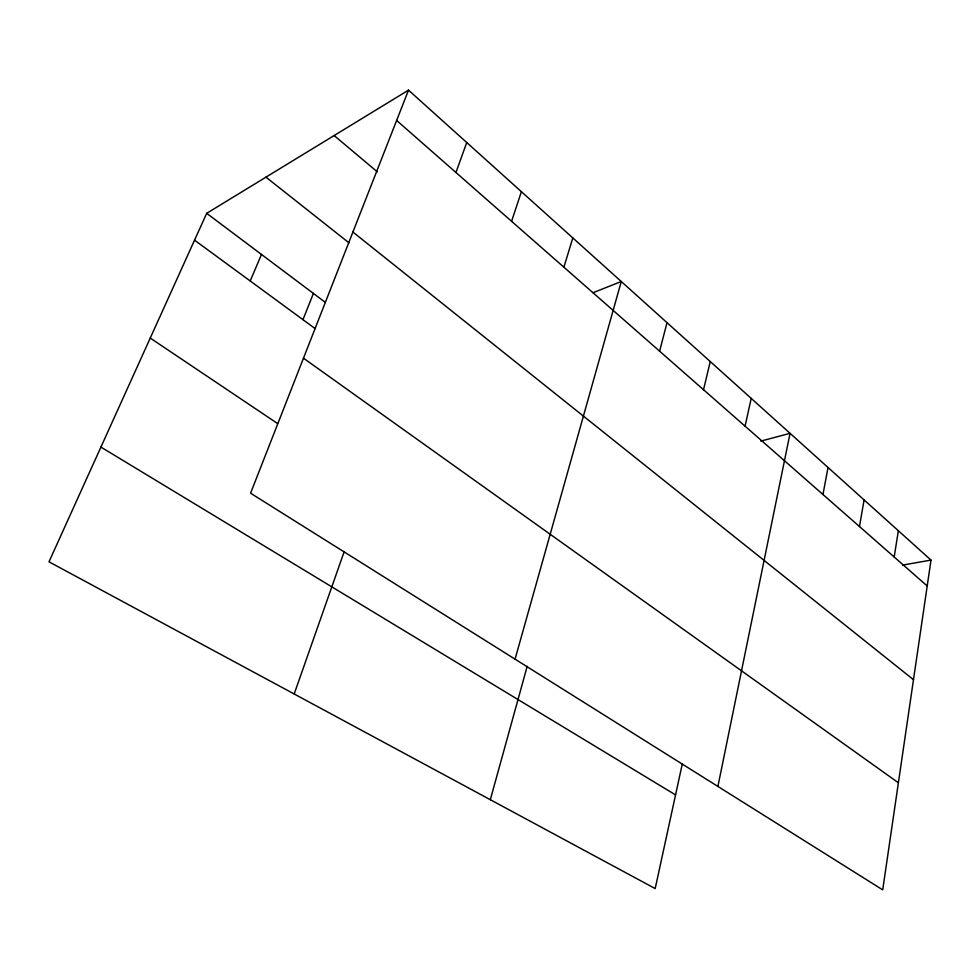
<?xml version="1.0" encoding="UTF-8"?>
<svg xmlns="http://www.w3.org/2000/svg" width="980" height="980" viewBox="0 0 980 980"><rect width="100%" height="100%" fill="white"/><g stroke="black" fill="none" stroke-linecap="round" stroke-linejoin="round"><path stroke-width="1.47" d="M931 560.095L882.711 889.852L250.574 493.197L408.513 90.148L931 560.095L902.605 565.093M894.189 556.995L898.366 530.744M859.472 526.542L864.091 499.91M822.955 494.496L828.039 467.485M717.899 786.438L790.064 433.332L760.75 441.135M682.35 763.653L655.191 888.578L49 561.822L206.694 213.321L408.513 90.148M745.07 426.165L751.219 398.395M703.518 389.709L710.267 361.547M659.614 351.183L667.013 322.653M490.319 799.705L527.191 666.327M515.063 659.16L621.271 281.505L592.998 292.738M563.892 267.197L572.81 237.92M511.585 221.309L521.397 191.676M294.184 693.987L344.225 551.544M455.945 172.492L466.737 142.517M302.967 319.664L313.404 293.424M250.219 280.99L261.476 254.445M100.916 447.088L675.551 794.915M150.246 338.063L277.573 423.544M303.482 358.202L898.391 782.775M194.542 240.161L315.168 328.606M206.694 213.321L325.421 302.453M265.96 177.16L349.015 242.869M352.91 232.04L913.483 679.691M334.143 135.534L377.325 171.855M396.643 120.454L927.215 585.979"/></g></svg>
